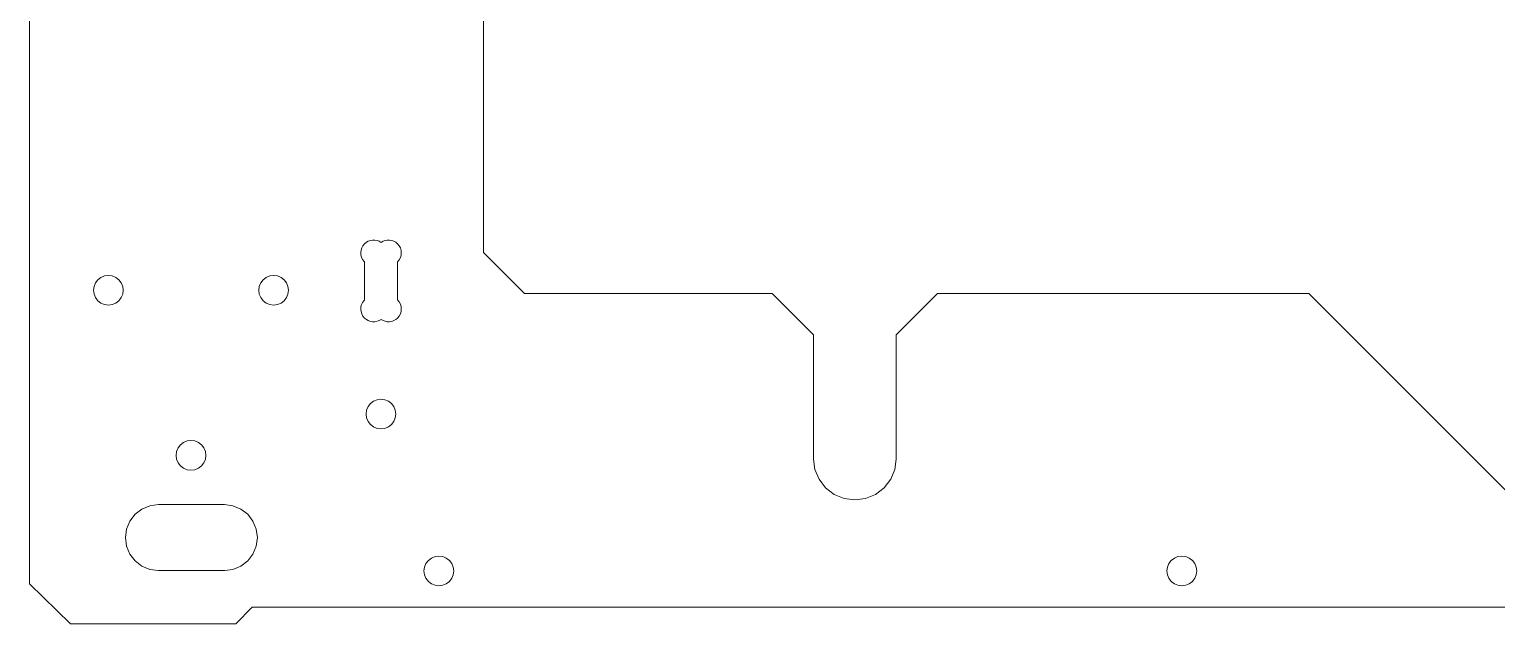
# Model space of a CAD drawing. Header units: millimetres. Extents: x -185 to 185, y -307 to 310.
# Drawn here: x -185 to -7.2, y -307.1 to -235.1 of the extents above; entities that cross this region are included whole.
import ezdxf

# ---------------------------------------------------------------- set-up
doc = ezdxf.new("R2010")
doc.units = ezdxf.units.MM
doc.header["$MEASUREMENT"] = 0
doc.layers.add('Layer 1', color=7, linetype='Continuous')
doc.layers.add('layer_1', color=7, linetype='Continuous')

msp = doc.modelspace()

# ---------------------------------------------------------------- linework, layer by layer
at = {"layer": 'Layer 1', "color": 250, "lineweight": 9}
for points, knots in [([(185.0211, -302.1421), (185.0211, -302.1421), (185.0211, 57.8579), (185.0211, 57.8579), (185.0211, 57.8579), (185.0211, 57.8579), (180.0211, 62.8579), (180.0211, 62.8579), (180.0211, 62.8579), (180.0211, 62.8579), (-179.9789, 62.8579), (-179.9789, 62.8579), (-179.9789, 62.8579), (-179.9789, 62.8579), (-184.9789, 57.8579), (-184.9789, 57.8579), (-184.9789, 57.8579), (-184.9789, 57.8579), (-184.9789, -302.3338), (-184.9789, -302.3338), (-184.9789, -302.3338), (-184.9789, -302.3338), (-179.9789, -307.1421), (-179.9789, -307.1421), (-179.9789, -307.1421), (-179.9789, -307.1421), (-159.9789, -307.1421), (-159.9789, -307.1421), (-159.9789, -307.1421), (-159.9789, -307.1421), (-157.9789, -305.1421), (-157.9789, -305.1421), (-157.9789, -305.1421), (-157.9789, -305.1421), (158.0211, -305.1421), (158.0211, -305.1421), (158.0211, -305.1421), (158.0211, -305.1421), (160.0211, -307.1421), (160.0211, -307.1421), (160.0211, -307.1421), (160.0211, -307.1421), (180.0211, -307.1421), (180.0211, -307.1421), (180.0211, -307.1421), (180.0211, -307.1421), (185.0211, -302.1421), (185.0211, -302.1421), (185.0211, -302.1421), (185.0211, -302.1421), (185.0211, -302.1421), (185.0211, -302.1421)], [0, 0, 0, 0, 0.07142857, 0.07142857, 0.07142857, 0.07142857, 0.14285714, 0.14285714, 0.14285714, 0.14285714, 0.21428571, 0.21428571, 0.21428571, 0.21428571, 0.28571429, 0.28571429, 0.28571429, 0.28571429, 0.35714286, 0.35714286, 0.35714286, 0.35714286, 0.42857143, 0.42857143, 0.42857143, 0.42857143, 0.5, 0.5, 0.5, 0.5, 0.57142857, 0.57142857, 0.57142857, 0.57142857, 0.64285714, 0.64285714, 0.64285714, 0.64285714, 0.71428571, 0.71428571, 0.71428571, 0.71428571, 0.78571429, 0.78571429, 0.78571429, 0.78571429, 0.85714286, 0.85714286, 0.85714286, 0.85714286, 1, 1, 1, 1]), ([(-144.374, -267.905), (-144.374, -267.905), (-144.374, -263.289), (-144.374, -263.289), (-144.374, -263.289), (-144.3904, -263.2726), (-144.4062, -263.256), (-144.4217, -263.239), (-144.4217, -263.239), (-144.9788, -262.6309), (-144.9629, -261.6859), (-144.374, -261.097), (-144.374, -261.097), (-143.8292, -260.5522), (-142.9797, -260.4978), (-142.374, -260.9338), (-142.374, -260.9338), (-141.7683, -260.4978), (-140.9188, -260.5522), (-140.374, -261.097), (-140.374, -261.097), (-139.7687, -261.7023), (-139.7687, -262.6837), (-140.374, -263.289), (-140.374, -263.289), (-140.374, -263.289), (-140.374, -267.905), (-140.374, -267.905), (-140.374, -267.905), (-139.7687, -268.5103), (-139.7687, -269.4917), (-140.374, -270.097), (-140.374, -270.097), (-140.9188, -270.6418), (-141.7683, -270.6962), (-142.374, -270.2602), (-142.374, -270.2602), (-142.9797, -270.6962), (-143.8292, -270.6418), (-144.374, -270.097), (-144.374, -270.097), (-144.9629, -269.5081), (-144.9788, -268.5631), (-144.4217, -267.955), (-144.4217, -267.955), (-144.4062, -267.938), (-144.3904, -267.9214), (-144.374, -267.905)], [0, 0, 0, 0, 0.07692308, 0.07692308, 0.07692308, 0.07692308, 0.15384615, 0.15384615, 0.15384615, 0.15384615, 0.23076923, 0.23076923, 0.23076923, 0.23076923, 0.30769231, 0.30769231, 0.30769231, 0.30769231, 0.38461538, 0.38461538, 0.38461538, 0.38461538, 0.46153846, 0.46153846, 0.46153846, 0.46153846, 0.53846154, 0.53846154, 0.53846154, 0.53846154, 0.61538462, 0.61538462, 0.61538462, 0.61538462, 0.69230769, 0.69230769, 0.69230769, 0.69230769, 0.76923077, 0.76923077, 0.76923077, 0.76923077, 0.84615385, 0.84615385, 0.84615385, 0.84615385, 1, 1, 1, 1])]:
    msp.add_open_spline(points, degree=3, knots=knots, dxfattribs=at)
at = {"layer": 'layer_1', "color": 250, "lineweight": 9}
for points, knots in [([(130.0211, -262.1421), (130.0211, -262.1421), (125.0211, -267.1421), (125.0211, -267.1421), (125.0211, -267.1421), (125.0211, -267.1421), (95.0211, -267.1421), (95.0211, -267.1421), (95.0211, -267.1421), (95.0211, -267.1421), (90.0211, -272.1421), (90.0211, -272.1421), (90.0211, -272.1421), (90.0211, -272.1421), (90.0211, -287.2076), (90.0211, -287.2076), (90.0211, -287.2076), (90.0211, -287.2076), (89.8591, -288.4384), (89.8591, -288.4384), (89.8591, -288.4384), (89.8591, -288.4384), (89.3587, -289.6464), (89.3587, -289.6464), (89.3587, -289.6464), (89.3587, -289.6464), (88.5627, -290.6837), (88.5627, -290.6837), (88.5627, -290.6837), (88.5627, -290.6837), (87.5254, -291.4797), (87.5254, -291.4797), (87.5254, -291.4797), (87.5254, -291.4797), (86.3174, -291.98), (86.3174, -291.98), (86.3174, -291.98), (86.3174, -291.98), (85.0211, -292.1507), (85.0211, -292.1507), (85.0211, -292.1507), (85.0211, -292.1507), (83.7248, -291.98), (83.7248, -291.98), (83.7248, -291.98), (83.7248, -291.98), (82.5168, -291.4797), (82.5168, -291.4797), (82.5168, -291.4797), (82.5168, -291.4797), (81.4795, -290.6837), (81.4795, -290.6837), (81.4795, -290.6837), (81.4795, -290.6837), (80.6835, -289.6464), (80.6835, -289.6464), (80.6835, -289.6464), (80.6835, -289.6464), (80.1831, -288.4384), (80.1831, -288.4384), (80.1831, -288.4384), (80.1831, -288.4384), (80.0211, -287.2076), (80.0211, -287.2076), (80.0211, -287.2076), (80.0211, -287.2076), (80.0211, -272.1421), (80.0211, -272.1421), (80.0211, -272.1421), (80.0211, -272.1421), (75.0211, -267.1421), (75.0211, -267.1421), (75.0211, -267.1421), (75.0211, -267.1421), (30.0211, -267.1421), (30.0211, -267.1421), (30.0211, -267.1421), (30.0211, -267.1421), (5.0211, -292.1421), (5.0211, -292.1421), (5.0211, -292.1421), (5.0211, -292.1421), (-4.9789, -292.1421), (-4.9789, -292.1421), (-4.9789, -292.1421), (-4.9789, -292.1421), (-29.9789, -267.1421), (-29.9789, -267.1421), (-29.9789, -267.1421), (-29.9789, -267.1421), (-74.9789, -267.1421), (-74.9789, -267.1421), (-74.9789, -267.1421), (-74.9789, -267.1421), (-79.9789, -272.1421), (-79.9789, -272.1421), (-79.9789, -272.1421), (-79.9789, -272.1421), (-79.9789, -287.2076), (-79.9789, -287.2076), (-79.9789, -287.2076), (-79.9789, -287.2076), (-80.1409, -288.4384), (-80.1409, -288.4384), (-80.1409, -288.4384), (-80.1409, -288.4384), (-80.6413, -289.6464), (-80.6413, -289.6464), (-80.6413, -289.6464), (-80.6413, -289.6464), (-81.4372, -290.6837), (-81.4372, -290.6837), (-81.4372, -290.6837), (-81.4372, -290.6837), (-82.4746, -291.4797), (-82.4746, -291.4797), (-82.4746, -291.4797), (-82.4746, -291.4797), (-83.6825, -291.98), (-83.6825, -291.98), (-83.6825, -291.98), (-83.6825, -291.98), (-84.9789, -292.1507), (-84.9789, -292.1507), (-84.9789, -292.1507), (-84.9789, -292.1507), (-86.2752, -291.98), (-86.2752, -291.98), (-86.2752, -291.98), (-86.2752, -291.98), (-87.4832, -291.4797), (-87.4832, -291.4797), (-87.4832, -291.4797), (-87.4832, -291.4797), (-88.5205, -290.6837), (-88.5205, -290.6837), (-88.5205, -290.6837), (-88.5205, -290.6837), (-89.3165, -289.6464), (-89.3165, -289.6464), (-89.3165, -289.6464), (-89.3165, -289.6464), (-89.8168, -288.4384), (-89.8168, -288.4384), (-89.8168, -288.4384), (-89.8168, -288.4384), (-89.9789, -287.2076), (-89.9789, -287.2076), (-89.9789, -287.2076), (-89.9789, -287.2076), (-89.9789, -272.1421), (-89.9789, -272.1421), (-89.9789, -272.1421), (-89.9789, -272.1421), (-94.9789, -267.1421), (-94.9789, -267.1421), (-94.9789, -267.1421), (-94.9789, -267.1421), (-124.9789, -267.1421), (-124.9789, -267.1421), (-124.9789, -267.1421), (-124.9789, -267.1421), (-129.9789, -262.1421), (-129.9789, -262.1421), (-129.9789, -262.1421), (-129.9789, -262.1421), (-129.9789, 17.8579), (-129.9789, 17.8579), (-129.9789, 17.8579), (-129.9789, 17.8579), (-124.9789, 22.8579), (-124.9789, 22.8579), (-124.9789, 22.8579), (-124.9789, 22.8579), (125.0211, 22.8579), (125.0211, 22.8579), (125.0211, 22.8579), (125.0211, 22.8579), (130.0211, 17.8579), (130.0211, 17.8579), (130.0211, 17.8579), (130.0211, 17.8579), (130.0211, -262.1421), (130.0211, -262.1421), (130.0211, -262.1421), (130.0211, -262.1421), (130.0211, -262.1421), (130.0211, -262.1421)], [0, 0, 0, 0, 0.02083333, 0.02083333, 0.02083333, 0.02083333, 0.04166667, 0.04166667, 0.04166667, 0.04166667, 0.0625, 0.0625, 0.0625, 0.0625, 0.08333333, 0.08333333, 0.08333333, 0.08333333, 0.10416667, 0.10416667, 0.10416667, 0.10416667, 0.125, 0.125, 0.125, 0.125, 0.14583333, 0.14583333, 0.14583333, 0.14583333, 0.16666667, 0.16666667, 0.16666667, 0.16666667, 0.1875, 0.1875, 0.1875, 0.1875, 0.20833333, 0.20833333, 0.20833333, 0.20833333, 0.22916667, 0.22916667, 0.22916667, 0.22916667, 0.25, 0.25, 0.25, 0.25, 0.27083333, 0.27083333, 0.27083333, 0.27083333, 0.29166667, 0.29166667, 0.29166667, 0.29166667, 0.3125, 0.3125, 0.3125, 0.3125, 0.33333333, 0.33333333, 0.33333333, 0.33333333, 0.35416667, 0.35416667, 0.35416667, 0.35416667, 0.375, 0.375, 0.375, 0.375, 0.39583333, 0.39583333, 0.39583333, 0.39583333, 0.41666667, 0.41666667, 0.41666667, 0.41666667, 0.4375, 0.4375, 0.4375, 0.4375, 0.45833333, 0.45833333, 0.45833333, 0.45833333, 0.47916667, 0.47916667, 0.47916667, 0.47916667, 0.5, 0.5, 0.5, 0.5, 0.52083333, 0.52083333, 0.52083333, 0.52083333, 0.54166667, 0.54166667, 0.54166667, 0.54166667, 0.5625, 0.5625, 0.5625, 0.5625, 0.58333333, 0.58333333, 0.58333333, 0.58333333, 0.60416667, 0.60416667, 0.60416667, 0.60416667, 0.625, 0.625, 0.625, 0.625, 0.64583333, 0.64583333, 0.64583333, 0.64583333, 0.66666667, 0.66666667, 0.66666667, 0.66666667, 0.6875, 0.6875, 0.6875, 0.6875, 0.70833333, 0.70833333, 0.70833333, 0.70833333, 0.72916667, 0.72916667, 0.72916667, 0.72916667, 0.75, 0.75, 0.75, 0.75, 0.77083333, 0.77083333, 0.77083333, 0.77083333, 0.79166667, 0.79166667, 0.79166667, 0.79166667, 0.8125, 0.8125, 0.8125, 0.8125, 0.83333333, 0.83333333, 0.83333333, 0.83333333, 0.85416667, 0.85416667, 0.85416667, 0.85416667, 0.875, 0.875, 0.875, 0.875, 0.89583333, 0.89583333, 0.89583333, 0.89583333, 0.91666667, 0.91666667, 0.91666667, 0.91666667, 0.9375, 0.9375, 0.9375, 0.9375, 0.95833333, 0.95833333, 0.95833333, 0.95833333, 1, 1, 1, 1]), ([(-174.9394, -264.9876), (-174.9394, -264.9876), (-174.5053, -265.1673), (-174.5053, -265.1673), (-174.5053, -265.1673), (-174.5053, -265.1673), (-174.1325, -265.4533), (-174.1325, -265.4533), (-174.1325, -265.4533), (-174.1325, -265.4533), (-173.8464, -265.8261), (-173.8464, -265.8261), (-173.8464, -265.8261), (-173.8464, -265.8261), (-173.6665, -266.2602), (-173.6665, -266.2602), (-173.6665, -266.2602), (-173.6665, -266.2602), (-173.6051, -266.726), (-173.6051, -266.726), (-173.6051, -266.726), (-173.6051, -266.726), (-173.6663, -267.1919), (-173.6663, -267.1919), (-173.6663, -267.1919), (-173.6663, -267.1919), (-173.8461, -267.6261), (-173.8461, -267.6261), (-173.8461, -267.6261), (-173.8461, -267.6261), (-174.1321, -267.9989), (-174.1321, -267.9989), (-174.1321, -267.9989), (-174.1321, -267.9989), (-174.5048, -268.285), (-174.5048, -268.285), (-174.5048, -268.285), (-174.5048, -268.285), (-174.9389, -268.4649), (-174.9389, -268.4649), (-174.9389, -268.4649), (-174.9389, -268.4649), (-175.4048, -268.5263), (-175.4048, -268.5263), (-175.4048, -268.5263), (-175.4048, -268.5263), (-175.8707, -268.465), (-175.8707, -268.465), (-175.8707, -268.465), (-175.8707, -268.465), (-176.3048, -268.2853), (-176.3048, -268.2853), (-176.3048, -268.2853), (-176.3048, -268.2853), (-176.6777, -267.9993), (-176.6777, -267.9993), (-176.6777, -267.9993), (-176.6777, -267.9993), (-176.9638, -267.6265), (-176.9638, -267.6265), (-176.9638, -267.6265), (-176.9638, -267.6265), (-177.1437, -267.1924), (-177.1437, -267.1924), (-177.1437, -267.1924), (-177.1437, -267.1924), (-177.2051, -266.7265), (-177.2051, -266.7265), (-177.2051, -266.7265), (-177.2051, -266.7265), (-177.1438, -266.2607), (-177.1438, -266.2607), (-177.1438, -266.2607), (-177.1438, -266.2607), (-176.964, -265.8265), (-176.964, -265.8265), (-176.964, -265.8265), (-176.964, -265.8265), (-176.678, -265.4537), (-176.678, -265.4537), (-176.678, -265.4537), (-176.678, -265.4537), (-176.3053, -265.1676), (-176.3053, -265.1676), (-176.3053, -265.1676), (-176.3053, -265.1676), (-175.8712, -264.9877), (-175.8712, -264.9877), (-175.8712, -264.9877), (-175.8712, -264.9877), (-175.4053, -264.9263), (-175.4053, -264.9263), (-175.4053, -264.9263), (-175.4053, -264.9263), (-174.9394, -264.9876), (-174.9394, -264.9876), (-174.9394, -264.9876), (-174.9394, -264.9876), (-174.9394, -264.9876), (-174.9394, -264.9876)], [0, 0, 0, 0, 0.03846154, 0.03846154, 0.03846154, 0.03846154, 0.07692308, 0.07692308, 0.07692308, 0.07692308, 0.11538462, 0.11538462, 0.11538462, 0.11538462, 0.15384615, 0.15384615, 0.15384615, 0.15384615, 0.19230769, 0.19230769, 0.19230769, 0.19230769, 0.23076923, 0.23076923, 0.23076923, 0.23076923, 0.26923077, 0.26923077, 0.26923077, 0.26923077, 0.30769231, 0.30769231, 0.30769231, 0.30769231, 0.34615385, 0.34615385, 0.34615385, 0.34615385, 0.38461538, 0.38461538, 0.38461538, 0.38461538, 0.42307692, 0.42307692, 0.42307692, 0.42307692, 0.46153846, 0.46153846, 0.46153846, 0.46153846, 0.5, 0.5, 0.5, 0.5, 0.53846154, 0.53846154, 0.53846154, 0.53846154, 0.57692308, 0.57692308, 0.57692308, 0.57692308, 0.61538462, 0.61538462, 0.61538462, 0.61538462, 0.65384615, 0.65384615, 0.65384615, 0.65384615, 0.69230769, 0.69230769, 0.69230769, 0.69230769, 0.73076923, 0.73076923, 0.73076923, 0.73076923, 0.76923077, 0.76923077, 0.76923077, 0.76923077, 0.80769231, 0.80769231, 0.80769231, 0.80769231, 0.84615385, 0.84615385, 0.84615385, 0.84615385, 0.88461538, 0.88461538, 0.88461538, 0.88461538, 0.92307692, 0.92307692, 0.92307692, 0.92307692, 1, 1, 1, 1]), ([(-155.8574, -264.9877), (-155.8574, -264.9877), (-155.3915, -264.9263), (-155.3915, -264.9263), (-155.3915, -264.9263), (-155.3915, -264.9263), (-154.9256, -264.9876), (-154.9256, -264.9876), (-154.9256, -264.9876), (-154.9256, -264.9876), (-154.4915, -265.1673), (-154.4915, -265.1673), (-154.4915, -265.1673), (-154.4915, -265.1673), (-154.1186, -265.4533), (-154.1186, -265.4533), (-154.1186, -265.4533), (-154.1186, -265.4533), (-153.8325, -265.8261), (-153.8325, -265.8261), (-153.8325, -265.8261), (-153.8325, -265.8261), (-153.6526, -266.2602), (-153.6526, -266.2602), (-153.6526, -266.2602), (-153.6526, -266.2602), (-153.5912, -266.726), (-153.5912, -266.726), (-153.5912, -266.726), (-153.5912, -266.726), (-153.6525, -267.1919), (-153.6525, -267.1919), (-153.6525, -267.1919), (-153.6525, -267.1919), (-153.8323, -267.6261), (-153.8323, -267.6261), (-153.8323, -267.6261), (-153.8323, -267.6261), (-154.1183, -267.9989), (-154.1183, -267.9989), (-154.1183, -267.9989), (-154.1183, -267.9989), (-154.491, -268.285), (-154.491, -268.285), (-154.491, -268.285), (-154.491, -268.285), (-154.9251, -268.4649), (-154.9251, -268.4649), (-154.9251, -268.4649), (-154.9251, -268.4649), (-155.391, -268.5263), (-155.391, -268.5263), (-155.391, -268.5263), (-155.391, -268.5263), (-155.8569, -268.465), (-155.8569, -268.465), (-155.8569, -268.465), (-155.8569, -268.465), (-156.291, -268.2853), (-156.291, -268.2853), (-156.291, -268.2853), (-156.291, -268.2853), (-156.6638, -267.9993), (-156.6638, -267.9993), (-156.6638, -267.9993), (-156.6638, -267.9993), (-156.9499, -267.6265), (-156.9499, -267.6265), (-156.9499, -267.6265), (-156.9499, -267.6265), (-157.1298, -267.1924), (-157.1298, -267.1924), (-157.1298, -267.1924), (-157.1298, -267.1924), (-157.1912, -266.7265), (-157.1912, -266.7265), (-157.1912, -266.7265), (-157.1912, -266.7265), (-157.13, -266.2607), (-157.13, -266.2607), (-157.13, -266.2607), (-157.13, -266.2607), (-156.9502, -265.8265), (-156.9502, -265.8265), (-156.9502, -265.8265), (-156.9502, -265.8265), (-156.6642, -265.4537), (-156.6642, -265.4537), (-156.6642, -265.4537), (-156.6642, -265.4537), (-156.2915, -265.1676), (-156.2915, -265.1676), (-156.2915, -265.1676), (-156.2915, -265.1676), (-155.8574, -264.9877), (-155.8574, -264.9877), (-155.8574, -264.9877), (-155.8574, -264.9877), (-155.8574, -264.9877), (-155.8574, -264.9877)], [0, 0, 0, 0, 0.03846154, 0.03846154, 0.03846154, 0.03846154, 0.07692308, 0.07692308, 0.07692308, 0.07692308, 0.11538462, 0.11538462, 0.11538462, 0.11538462, 0.15384615, 0.15384615, 0.15384615, 0.15384615, 0.19230769, 0.19230769, 0.19230769, 0.19230769, 0.23076923, 0.23076923, 0.23076923, 0.23076923, 0.26923077, 0.26923077, 0.26923077, 0.26923077, 0.30769231, 0.30769231, 0.30769231, 0.30769231, 0.34615385, 0.34615385, 0.34615385, 0.34615385, 0.38461538, 0.38461538, 0.38461538, 0.38461538, 0.42307692, 0.42307692, 0.42307692, 0.42307692, 0.46153846, 0.46153846, 0.46153846, 0.46153846, 0.5, 0.5, 0.5, 0.5, 0.53846154, 0.53846154, 0.53846154, 0.53846154, 0.57692308, 0.57692308, 0.57692308, 0.57692308, 0.61538462, 0.61538462, 0.61538462, 0.61538462, 0.65384615, 0.65384615, 0.65384615, 0.65384615, 0.69230769, 0.69230769, 0.69230769, 0.69230769, 0.73076923, 0.73076923, 0.73076923, 0.73076923, 0.76923077, 0.76923077, 0.76923077, 0.76923077, 0.80769231, 0.80769231, 0.80769231, 0.80769231, 0.84615385, 0.84615385, 0.84615385, 0.84615385, 0.88461538, 0.88461538, 0.88461538, 0.88461538, 0.92307692, 0.92307692, 0.92307692, 0.92307692, 1, 1, 1, 1]), ([(-143.6634, -283.0096), (-143.6634, -283.0096), (-143.9495, -282.6369), (-143.9495, -282.6369), (-143.9495, -282.6369), (-143.9495, -282.6369), (-144.1294, -282.2028), (-144.1294, -282.2028), (-144.1294, -282.2028), (-144.1294, -282.2028), (-144.1908, -281.7369), (-144.1908, -281.7369), (-144.1908, -281.7369), (-144.1908, -281.7369), (-144.1295, -281.271), (-144.1295, -281.271), (-144.1295, -281.271), (-144.1295, -281.271), (-143.9498, -280.8369), (-143.9498, -280.8369), (-143.9498, -280.8369), (-143.9498, -280.8369), (-143.6638, -280.4641), (-143.6638, -280.4641), (-143.6638, -280.4641), (-143.6638, -280.4641), (-143.291, -280.178), (-143.291, -280.178), (-143.291, -280.178), (-143.291, -280.178), (-142.8569, -279.9981), (-142.8569, -279.9981), (-142.8569, -279.9981), (-142.8569, -279.9981), (-142.391, -279.9367), (-142.391, -279.9367), (-142.391, -279.9367), (-142.391, -279.9367), (-141.9252, -279.9979), (-141.9252, -279.9979), (-141.9252, -279.9979), (-141.9252, -279.9979), (-141.491, -280.1777), (-141.491, -280.1777), (-141.491, -280.1777), (-141.491, -280.1777), (-141.1182, -280.4637), (-141.1182, -280.4637), (-141.1182, -280.4637), (-141.1182, -280.4637), (-140.8321, -280.8364), (-140.8321, -280.8364), (-140.8321, -280.8364), (-140.8321, -280.8364), (-140.6522, -281.2705), (-140.6522, -281.2705), (-140.6522, -281.2705), (-140.6522, -281.2705), (-140.5908, -281.7364), (-140.5908, -281.7364), (-140.5908, -281.7364), (-140.5908, -281.7364), (-140.652, -282.2023), (-140.652, -282.2023), (-140.652, -282.2023), (-140.652, -282.2023), (-140.8318, -282.6364), (-140.8318, -282.6364), (-140.8318, -282.6364), (-140.8318, -282.6364), (-141.1178, -283.0093), (-141.1178, -283.0093), (-141.1178, -283.0093), (-141.1178, -283.0093), (-141.4906, -283.2954), (-141.4906, -283.2954), (-141.4906, -283.2954), (-141.4906, -283.2954), (-141.9247, -283.4753), (-141.9247, -283.4753), (-141.9247, -283.4753), (-141.9247, -283.4753), (-142.3905, -283.5367), (-142.3905, -283.5367), (-142.3905, -283.5367), (-142.3905, -283.5367), (-142.8564, -283.4754), (-142.8564, -283.4754), (-142.8564, -283.4754), (-142.8564, -283.4754), (-143.2906, -283.2956), (-143.2906, -283.2956), (-143.2906, -283.2956), (-143.2906, -283.2956), (-143.6634, -283.0096), (-143.6634, -283.0096), (-143.6634, -283.0096), (-143.6634, -283.0096), (-143.6634, -283.0096), (-143.6634, -283.0096)], [0, 0, 0, 0, 0.03846154, 0.03846154, 0.03846154, 0.03846154, 0.07692308, 0.07692308, 0.07692308, 0.07692308, 0.11538462, 0.11538462, 0.11538462, 0.11538462, 0.15384615, 0.15384615, 0.15384615, 0.15384615, 0.19230769, 0.19230769, 0.19230769, 0.19230769, 0.23076923, 0.23076923, 0.23076923, 0.23076923, 0.26923077, 0.26923077, 0.26923077, 0.26923077, 0.30769231, 0.30769231, 0.30769231, 0.30769231, 0.34615385, 0.34615385, 0.34615385, 0.34615385, 0.38461538, 0.38461538, 0.38461538, 0.38461538, 0.42307692, 0.42307692, 0.42307692, 0.42307692, 0.46153846, 0.46153846, 0.46153846, 0.46153846, 0.5, 0.5, 0.5, 0.5, 0.53846154, 0.53846154, 0.53846154, 0.53846154, 0.57692308, 0.57692308, 0.57692308, 0.57692308, 0.61538462, 0.61538462, 0.61538462, 0.61538462, 0.65384615, 0.65384615, 0.65384615, 0.65384615, 0.69230769, 0.69230769, 0.69230769, 0.69230769, 0.73076923, 0.73076923, 0.73076923, 0.73076923, 0.76923077, 0.76923077, 0.76923077, 0.76923077, 0.80769231, 0.80769231, 0.80769231, 0.80769231, 0.84615385, 0.84615385, 0.84615385, 0.84615385, 0.88461538, 0.88461538, 0.88461538, 0.88461538, 0.92307692, 0.92307692, 0.92307692, 0.92307692, 1, 1, 1, 1]), ([(-163.8394, -285.8399), (-163.8394, -285.8399), (-163.6596, -286.274), (-163.6596, -286.274), (-163.6596, -286.274), (-163.6596, -286.274), (-163.5982, -286.7399), (-163.5982, -286.7399), (-163.5982, -286.7399), (-163.5982, -286.7399), (-163.6594, -287.2058), (-163.6594, -287.2058), (-163.6594, -287.2058), (-163.6594, -287.2058), (-163.8392, -287.6399), (-163.8392, -287.6399), (-163.8392, -287.6399), (-163.8392, -287.6399), (-164.1252, -288.0127), (-164.1252, -288.0127), (-164.1252, -288.0127), (-164.1252, -288.0127), (-164.4979, -288.2988), (-164.4979, -288.2988), (-164.4979, -288.2988), (-164.4979, -288.2988), (-164.932, -288.4787), (-164.932, -288.4787), (-164.932, -288.4787), (-164.932, -288.4787), (-165.3979, -288.5401), (-165.3979, -288.5401), (-165.3979, -288.5401), (-165.3979, -288.5401), (-165.8638, -288.4789), (-165.8638, -288.4789), (-165.8638, -288.4789), (-165.8638, -288.4789), (-166.2979, -288.2991), (-166.2979, -288.2991), (-166.2979, -288.2991), (-166.2979, -288.2991), (-166.6708, -288.0131), (-166.6708, -288.0131), (-166.6708, -288.0131), (-166.6708, -288.0131), (-166.9569, -287.6404), (-166.9569, -287.6404), (-166.9569, -287.6404), (-166.9569, -287.6404), (-167.1367, -287.2063), (-167.1367, -287.2063), (-167.1367, -287.2063), (-167.1367, -287.2063), (-167.1982, -286.7404), (-167.1982, -286.7404), (-167.1982, -286.7404), (-167.1982, -286.7404), (-167.1369, -286.2745), (-167.1369, -286.2745), (-167.1369, -286.2745), (-167.1369, -286.2745), (-166.9571, -285.8404), (-166.9571, -285.8404), (-166.9571, -285.8404), (-166.9571, -285.8404), (-166.6711, -285.4675), (-166.6711, -285.4675), (-166.6711, -285.4675), (-166.6711, -285.4675), (-166.2984, -285.1814), (-166.2984, -285.1814), (-166.2984, -285.1814), (-166.2984, -285.1814), (-165.8643, -285.0015), (-165.8643, -285.0015), (-165.8643, -285.0015), (-165.8643, -285.0015), (-165.3984, -284.9401), (-165.3984, -284.9401), (-165.3984, -284.9401), (-165.3984, -284.9401), (-164.9325, -285.0014), (-164.9325, -285.0014), (-164.9325, -285.0014), (-164.9325, -285.0014), (-164.4984, -285.1812), (-164.4984, -285.1812), (-164.4984, -285.1812), (-164.4984, -285.1812), (-164.1255, -285.4672), (-164.1255, -285.4672), (-164.1255, -285.4672), (-164.1255, -285.4672), (-163.8394, -285.8399), (-163.8394, -285.8399), (-163.8394, -285.8399), (-163.8394, -285.8399), (-163.8394, -285.8399), (-163.8394, -285.8399)], [0, 0, 0, 0, 0.03846154, 0.03846154, 0.03846154, 0.03846154, 0.07692308, 0.07692308, 0.07692308, 0.07692308, 0.11538462, 0.11538462, 0.11538462, 0.11538462, 0.15384615, 0.15384615, 0.15384615, 0.15384615, 0.19230769, 0.19230769, 0.19230769, 0.19230769, 0.23076923, 0.23076923, 0.23076923, 0.23076923, 0.26923077, 0.26923077, 0.26923077, 0.26923077, 0.30769231, 0.30769231, 0.30769231, 0.30769231, 0.34615385, 0.34615385, 0.34615385, 0.34615385, 0.38461538, 0.38461538, 0.38461538, 0.38461538, 0.42307692, 0.42307692, 0.42307692, 0.42307692, 0.46153846, 0.46153846, 0.46153846, 0.46153846, 0.5, 0.5, 0.5, 0.5, 0.53846154, 0.53846154, 0.53846154, 0.53846154, 0.57692308, 0.57692308, 0.57692308, 0.57692308, 0.61538462, 0.61538462, 0.61538462, 0.61538462, 0.65384615, 0.65384615, 0.65384615, 0.65384615, 0.69230769, 0.69230769, 0.69230769, 0.69230769, 0.73076923, 0.73076923, 0.73076923, 0.73076923, 0.76923077, 0.76923077, 0.76923077, 0.76923077, 0.80769231, 0.80769231, 0.80769231, 0.80769231, 0.84615385, 0.84615385, 0.84615385, 0.84615385, 0.88461538, 0.88461538, 0.88461538, 0.88461538, 0.92307692, 0.92307692, 0.92307692, 0.92307692, 1, 1, 1, 1]), ([(-173.3475, -296.7101), (-173.3475, -296.7101), (-173.2112, -295.6749), (-173.2112, -295.6749), (-173.2112, -295.6749), (-173.2112, -295.6749), (-172.8116, -294.7101), (-172.8116, -294.7101), (-172.8116, -294.7101), (-172.8116, -294.7101), (-172.1759, -293.8817), (-172.1759, -293.8817), (-172.1759, -293.8817), (-172.1759, -293.8817), (-171.3475, -293.246), (-171.3475, -293.246), (-171.3475, -293.246), (-171.3475, -293.246), (-170.3828, -292.8464), (-170.3828, -292.8464), (-170.3828, -292.8464), (-170.3828, -292.8464), (-169.3475, -292.7101), (-169.3475, -292.7101), (-169.3475, -292.7101), (-169.3475, -292.7101), (-161.3515, -292.7101), (-161.3515, -292.7101), (-161.3515, -292.7101), (-161.3515, -292.7101), (-160.3163, -292.8464), (-160.3163, -292.8464), (-160.3163, -292.8464), (-160.3163, -292.8464), (-159.3515, -293.246), (-159.3515, -293.246), (-159.3515, -293.246), (-159.3515, -293.246), (-158.5231, -293.8817), (-158.5231, -293.8817), (-158.5231, -293.8817), (-158.5231, -293.8817), (-157.8874, -294.7101), (-157.8874, -294.7101), (-157.8874, -294.7101), (-157.8874, -294.7101), (-157.4878, -295.6749), (-157.4878, -295.6749), (-157.4878, -295.6749), (-157.4878, -295.6749), (-157.3515, -296.7101), (-157.3515, -296.7101), (-157.3515, -296.7101), (-157.3515, -296.7101), (-157.4878, -297.7454), (-157.4878, -297.7454), (-157.4878, -297.7454), (-157.4878, -297.7454), (-157.8874, -298.7101), (-157.8874, -298.7101), (-157.8874, -298.7101), (-157.8874, -298.7101), (-158.5231, -299.5386), (-158.5231, -299.5386), (-158.5231, -299.5386), (-158.5231, -299.5386), (-159.3515, -300.1742), (-159.3515, -300.1742), (-159.3515, -300.1742), (-159.3515, -300.1742), (-160.3163, -300.5739), (-160.3163, -300.5739), (-160.3163, -300.5739), (-160.3163, -300.5739), (-161.2847, -300.7101), (-161.2847, -300.7101), (-161.2847, -300.7101), (-161.2847, -300.7101), (-169.3475, -300.7101), (-169.3475, -300.7101), (-169.3475, -300.7101), (-169.3475, -300.7101), (-170.3828, -300.5739), (-170.3828, -300.5739), (-170.3828, -300.5739), (-170.3828, -300.5739), (-171.3475, -300.1742), (-171.3475, -300.1742), (-171.3475, -300.1742), (-171.3475, -300.1742), (-172.1759, -299.5386), (-172.1759, -299.5386), (-172.1759, -299.5386), (-172.1759, -299.5386), (-172.8116, -298.7101), (-172.8116, -298.7101), (-172.8116, -298.7101), (-172.8116, -298.7101), (-173.2112, -297.7454), (-173.2112, -297.7454), (-173.2112, -297.7454), (-173.2112, -297.7454), (-173.3475, -296.7101), (-173.3475, -296.7101), (-173.3475, -296.7101), (-173.3475, -296.7101), (-173.3475, -296.7101), (-173.3475, -296.7101)], [0, 0, 0, 0, 0.03571429, 0.03571429, 0.03571429, 0.03571429, 0.07142857, 0.07142857, 0.07142857, 0.07142857, 0.10714286, 0.10714286, 0.10714286, 0.10714286, 0.14285714, 0.14285714, 0.14285714, 0.14285714, 0.17857143, 0.17857143, 0.17857143, 0.17857143, 0.21428571, 0.21428571, 0.21428571, 0.21428571, 0.25, 0.25, 0.25, 0.25, 0.28571429, 0.28571429, 0.28571429, 0.28571429, 0.32142857, 0.32142857, 0.32142857, 0.32142857, 0.35714286, 0.35714286, 0.35714286, 0.35714286, 0.39285714, 0.39285714, 0.39285714, 0.39285714, 0.42857143, 0.42857143, 0.42857143, 0.42857143, 0.46428571, 0.46428571, 0.46428571, 0.46428571, 0.5, 0.5, 0.5, 0.5, 0.53571429, 0.53571429, 0.53571429, 0.53571429, 0.57142857, 0.57142857, 0.57142857, 0.57142857, 0.60714286, 0.60714286, 0.60714286, 0.60714286, 0.64285714, 0.64285714, 0.64285714, 0.64285714, 0.67857143, 0.67857143, 0.67857143, 0.67857143, 0.71428571, 0.71428571, 0.71428571, 0.71428571, 0.75, 0.75, 0.75, 0.75, 0.78571429, 0.78571429, 0.78571429, 0.78571429, 0.82142857, 0.82142857, 0.82142857, 0.82142857, 0.85714286, 0.85714286, 0.85714286, 0.85714286, 0.89285714, 0.89285714, 0.89285714, 0.89285714, 0.92857143, 0.92857143, 0.92857143, 0.92857143, 1, 1, 1, 1]), ([(-133.574, -300.747), (-133.574, -300.747), (-133.6353, -301.2128), (-133.6353, -301.2128), (-133.6353, -301.2128), (-133.6353, -301.2128), (-133.8151, -301.647), (-133.8151, -301.647), (-133.8151, -301.647), (-133.8151, -301.647), (-134.1012, -302.0198), (-134.1012, -302.0198), (-134.1012, -302.0198), (-134.1012, -302.0198), (-134.474, -302.3058), (-134.474, -302.3058), (-134.474, -302.3058), (-134.474, -302.3058), (-134.9081, -302.4856), (-134.9081, -302.4856), (-134.9081, -302.4856), (-134.9081, -302.4856), (-135.374, -302.547), (-135.374, -302.547), (-135.374, -302.547), (-135.374, -302.547), (-135.8398, -302.4856), (-135.8398, -302.4856), (-135.8398, -302.4856), (-135.8398, -302.4856), (-136.274, -302.3058), (-136.274, -302.3058), (-136.274, -302.3058), (-136.274, -302.3058), (-136.6468, -302.0198), (-136.6468, -302.0198), (-136.6468, -302.0198), (-136.6468, -302.0198), (-136.9328, -301.647), (-136.9328, -301.647), (-136.9328, -301.647), (-136.9328, -301.647), (-137.1126, -301.2128), (-137.1126, -301.2128), (-137.1126, -301.2128), (-137.1126, -301.2128), (-137.174, -300.747), (-137.174, -300.747), (-137.174, -300.747), (-137.174, -300.747), (-137.1126, -300.2811), (-137.1126, -300.2811), (-137.1126, -300.2811), (-137.1126, -300.2811), (-136.9328, -299.847), (-136.9328, -299.847), (-136.9328, -299.847), (-136.9328, -299.847), (-136.6468, -299.4742), (-136.6468, -299.4742), (-136.6468, -299.4742), (-136.6468, -299.4742), (-136.274, -299.1881), (-136.274, -299.1881), (-136.274, -299.1881), (-136.274, -299.1881), (-135.8398, -299.0083), (-135.8398, -299.0083), (-135.8398, -299.0083), (-135.8398, -299.0083), (-135.374, -298.947), (-135.374, -298.947), (-135.374, -298.947), (-135.374, -298.947), (-134.9081, -299.0083), (-134.9081, -299.0083), (-134.9081, -299.0083), (-134.9081, -299.0083), (-134.474, -299.1881), (-134.474, -299.1881), (-134.474, -299.1881), (-134.474, -299.1881), (-134.1012, -299.4742), (-134.1012, -299.4742), (-134.1012, -299.4742), (-134.1012, -299.4742), (-133.8151, -299.847), (-133.8151, -299.847), (-133.8151, -299.847), (-133.8151, -299.847), (-133.6353, -300.2811), (-133.6353, -300.2811), (-133.6353, -300.2811), (-133.6353, -300.2811), (-133.574, -300.747), (-133.574, -300.747), (-133.574, -300.747), (-133.574, -300.747), (-133.574, -300.747), (-133.574, -300.747)], [0, 0, 0, 0, 0.03846154, 0.03846154, 0.03846154, 0.03846154, 0.07692308, 0.07692308, 0.07692308, 0.07692308, 0.11538462, 0.11538462, 0.11538462, 0.11538462, 0.15384615, 0.15384615, 0.15384615, 0.15384615, 0.19230769, 0.19230769, 0.19230769, 0.19230769, 0.23076923, 0.23076923, 0.23076923, 0.23076923, 0.26923077, 0.26923077, 0.26923077, 0.26923077, 0.30769231, 0.30769231, 0.30769231, 0.30769231, 0.34615385, 0.34615385, 0.34615385, 0.34615385, 0.38461538, 0.38461538, 0.38461538, 0.38461538, 0.42307692, 0.42307692, 0.42307692, 0.42307692, 0.46153846, 0.46153846, 0.46153846, 0.46153846, 0.5, 0.5, 0.5, 0.5, 0.53846154, 0.53846154, 0.53846154, 0.53846154, 0.57692308, 0.57692308, 0.57692308, 0.57692308, 0.61538462, 0.61538462, 0.61538462, 0.61538462, 0.65384615, 0.65384615, 0.65384615, 0.65384615, 0.69230769, 0.69230769, 0.69230769, 0.69230769, 0.73076923, 0.73076923, 0.73076923, 0.73076923, 0.76923077, 0.76923077, 0.76923077, 0.76923077, 0.80769231, 0.80769231, 0.80769231, 0.80769231, 0.84615385, 0.84615385, 0.84615385, 0.84615385, 0.88461538, 0.88461538, 0.88461538, 0.88461538, 0.92307692, 0.92307692, 0.92307692, 0.92307692, 1, 1, 1, 1]), ([(-43.574, -300.747), (-43.574, -300.747), (-43.6353, -301.2128), (-43.6353, -301.2128), (-43.6353, -301.2128), (-43.6353, -301.2128), (-43.8151, -301.647), (-43.8151, -301.647), (-43.8151, -301.647), (-43.8151, -301.647), (-44.1012, -302.0198), (-44.1012, -302.0198), (-44.1012, -302.0198), (-44.1012, -302.0198), (-44.474, -302.3058), (-44.474, -302.3058), (-44.474, -302.3058), (-44.474, -302.3058), (-44.9081, -302.4856), (-44.9081, -302.4856), (-44.9081, -302.4856), (-44.9081, -302.4856), (-45.374, -302.547), (-45.374, -302.547), (-45.374, -302.547), (-45.374, -302.547), (-45.8399, -302.4856), (-45.8399, -302.4856), (-45.8399, -302.4856), (-45.8399, -302.4856), (-46.274, -302.3058), (-46.274, -302.3058), (-46.274, -302.3058), (-46.274, -302.3058), (-46.6468, -302.0198), (-46.6468, -302.0198), (-46.6468, -302.0198), (-46.6468, -302.0198), (-46.9328, -301.647), (-46.9328, -301.647), (-46.9328, -301.647), (-46.9328, -301.647), (-47.1126, -301.2128), (-47.1126, -301.2128), (-47.1126, -301.2128), (-47.1126, -301.2128), (-47.174, -300.747), (-47.174, -300.747), (-47.174, -300.747), (-47.174, -300.747), (-47.1126, -300.2811), (-47.1126, -300.2811), (-47.1126, -300.2811), (-47.1126, -300.2811), (-46.9328, -299.847), (-46.9328, -299.847), (-46.9328, -299.847), (-46.9328, -299.847), (-46.6468, -299.4742), (-46.6468, -299.4742), (-46.6468, -299.4742), (-46.6468, -299.4742), (-46.274, -299.1881), (-46.274, -299.1881), (-46.274, -299.1881), (-46.274, -299.1881), (-45.8399, -299.0083), (-45.8399, -299.0083), (-45.8399, -299.0083), (-45.8399, -299.0083), (-45.374, -298.947), (-45.374, -298.947), (-45.374, -298.947), (-45.374, -298.947), (-44.9081, -299.0083), (-44.9081, -299.0083), (-44.9081, -299.0083), (-44.9081, -299.0083), (-44.474, -299.1881), (-44.474, -299.1881), (-44.474, -299.1881), (-44.474, -299.1881), (-44.1012, -299.4742), (-44.1012, -299.4742), (-44.1012, -299.4742), (-44.1012, -299.4742), (-43.8151, -299.847), (-43.8151, -299.847), (-43.8151, -299.847), (-43.8151, -299.847), (-43.6353, -300.2811), (-43.6353, -300.2811), (-43.6353, -300.2811), (-43.6353, -300.2811), (-43.574, -300.747), (-43.574, -300.747), (-43.574, -300.747), (-43.574, -300.747), (-43.574, -300.747), (-43.574, -300.747)], [0, 0, 0, 0, 0.03846154, 0.03846154, 0.03846154, 0.03846154, 0.07692308, 0.07692308, 0.07692308, 0.07692308, 0.11538462, 0.11538462, 0.11538462, 0.11538462, 0.15384615, 0.15384615, 0.15384615, 0.15384615, 0.19230769, 0.19230769, 0.19230769, 0.19230769, 0.23076923, 0.23076923, 0.23076923, 0.23076923, 0.26923077, 0.26923077, 0.26923077, 0.26923077, 0.30769231, 0.30769231, 0.30769231, 0.30769231, 0.34615385, 0.34615385, 0.34615385, 0.34615385, 0.38461538, 0.38461538, 0.38461538, 0.38461538, 0.42307692, 0.42307692, 0.42307692, 0.42307692, 0.46153846, 0.46153846, 0.46153846, 0.46153846, 0.5, 0.5, 0.5, 0.5, 0.53846154, 0.53846154, 0.53846154, 0.53846154, 0.57692308, 0.57692308, 0.57692308, 0.57692308, 0.61538462, 0.61538462, 0.61538462, 0.61538462, 0.65384615, 0.65384615, 0.65384615, 0.65384615, 0.69230769, 0.69230769, 0.69230769, 0.69230769, 0.73076923, 0.73076923, 0.73076923, 0.73076923, 0.76923077, 0.76923077, 0.76923077, 0.76923077, 0.80769231, 0.80769231, 0.80769231, 0.80769231, 0.84615385, 0.84615385, 0.84615385, 0.84615385, 0.88461538, 0.88461538, 0.88461538, 0.88461538, 0.92307692, 0.92307692, 0.92307692, 0.92307692, 1, 1, 1, 1])]:
    msp.add_open_spline(points, degree=3, knots=knots, dxfattribs=at)

doc.saveas('drawing.dxf')
